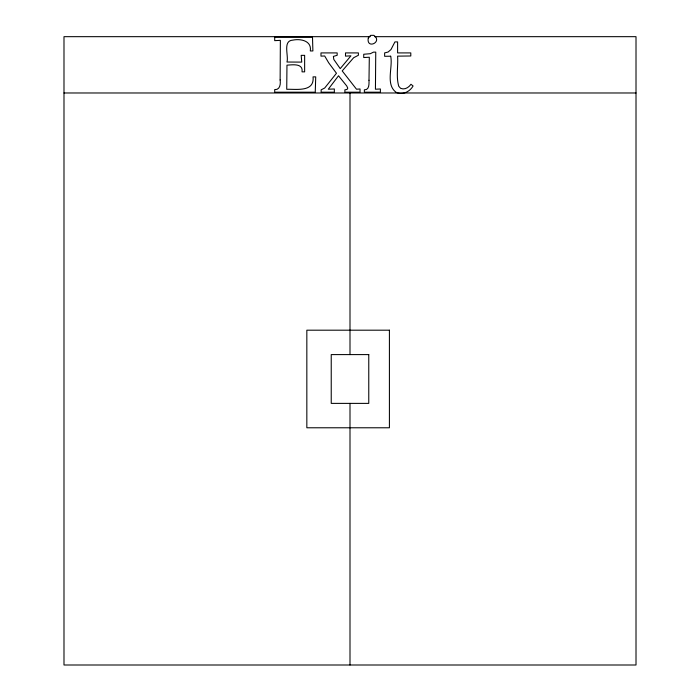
<?xml version="1.0" encoding="UTF-8"?>
<svg xmlns="http://www.w3.org/2000/svg" width="700" height="700" viewBox="0 0 700 700"><rect width="100%" height="100%" fill="white"/><g stroke="black" fill="none" stroke-linecap="round" stroke-linejoin="round"><path stroke-width="1.05" d="M370.23 36.671L63.989 36.671L63.989 665L636.011 665L636.011 36.671L374.605 36.671M63.989 92.978L636.011 92.978M350 92.978L350 354.594M350 403.384L350 665M390.688 56.219C393.137 67.2 385.088 84.822 396.506 92.558C402.762 95.209 409.885 91.674 413.079 85.995L410.953 84.263C408.756 87.544 404.556 90.151 400.601 88.314L398.773 86.31C395.946 76.562 398.265 66.124 397.6 56.14L410.795 55.982L410.795 52.911L397.6 52.911L397.6 41.913L394.922 41.913L390.994 49.534L388.106 52.028L384.632 52.911L384.632 56.297L390.688 56.219M280.131 79.949C280.744 83.904 280.096 90.046 274.706 89.609L274.706 92.199L315.254 92.199L315.726 76.877L313.049 76.877C314.703 92.348 296.249 88.996 286.729 89.294L286.965 65.17C292.416 64.82 303.293 63.035 302.05 71.855L304.64 71.855L304.64 55.352L301.184 55.352L301.735 62.108L286.965 62.029C288.89 55.904 282.345 40.609 292.933 40.11C300.562 38.535 311.938 40.714 310.301 50.951L312.891 50.951L312.498 37.196L274.706 37.196L274.706 40.661L280.368 40.346L280.131 79.949M368.996 80.255C369.049 83.676 369.486 90.108 364.359 89.845L364.359 92.199L380.389 92.199L380.389 88.979L375.436 89.215L375.751 52.133L373.476 52.133L370.335 53.699L363.729 54.25L363.729 57.549L369.311 57.234L368.996 80.255M368.287 37.949C366.047 49.77 383.092 42.061 373.87 35.35L370.65 35.35L368.287 37.949M333.401 56.429L333.795 59.421L340.235 68.626L350.928 55.825L345.502 56.14L345.502 52.911L358.391 52.911L358.391 55.274L353.675 57.706L342.204 70.91L356.501 89.215L360.036 88.979L360.036 92.199L344.873 92.199L344.873 89.845L347.051 89.434L347.777 88.191L346.762 85.995L338.511 75.784L328.291 89.215L334.346 88.979L334.346 92.199L321.142 92.199L321.142 89.845L324.678 88.034L336.464 73.264L328.685 62.816L324.678 55.982L320.985 56.14L320.985 52.911L337.172 52.911L337.172 55.274L333.401 56.429M389.41 330.19L306.836 330.19L306.836 427.779L389.41 427.779L389.41 330.19M368.769 354.594L331.231 354.594L331.231 403.384L368.769 403.384L368.769 354.594"/></g></svg>
